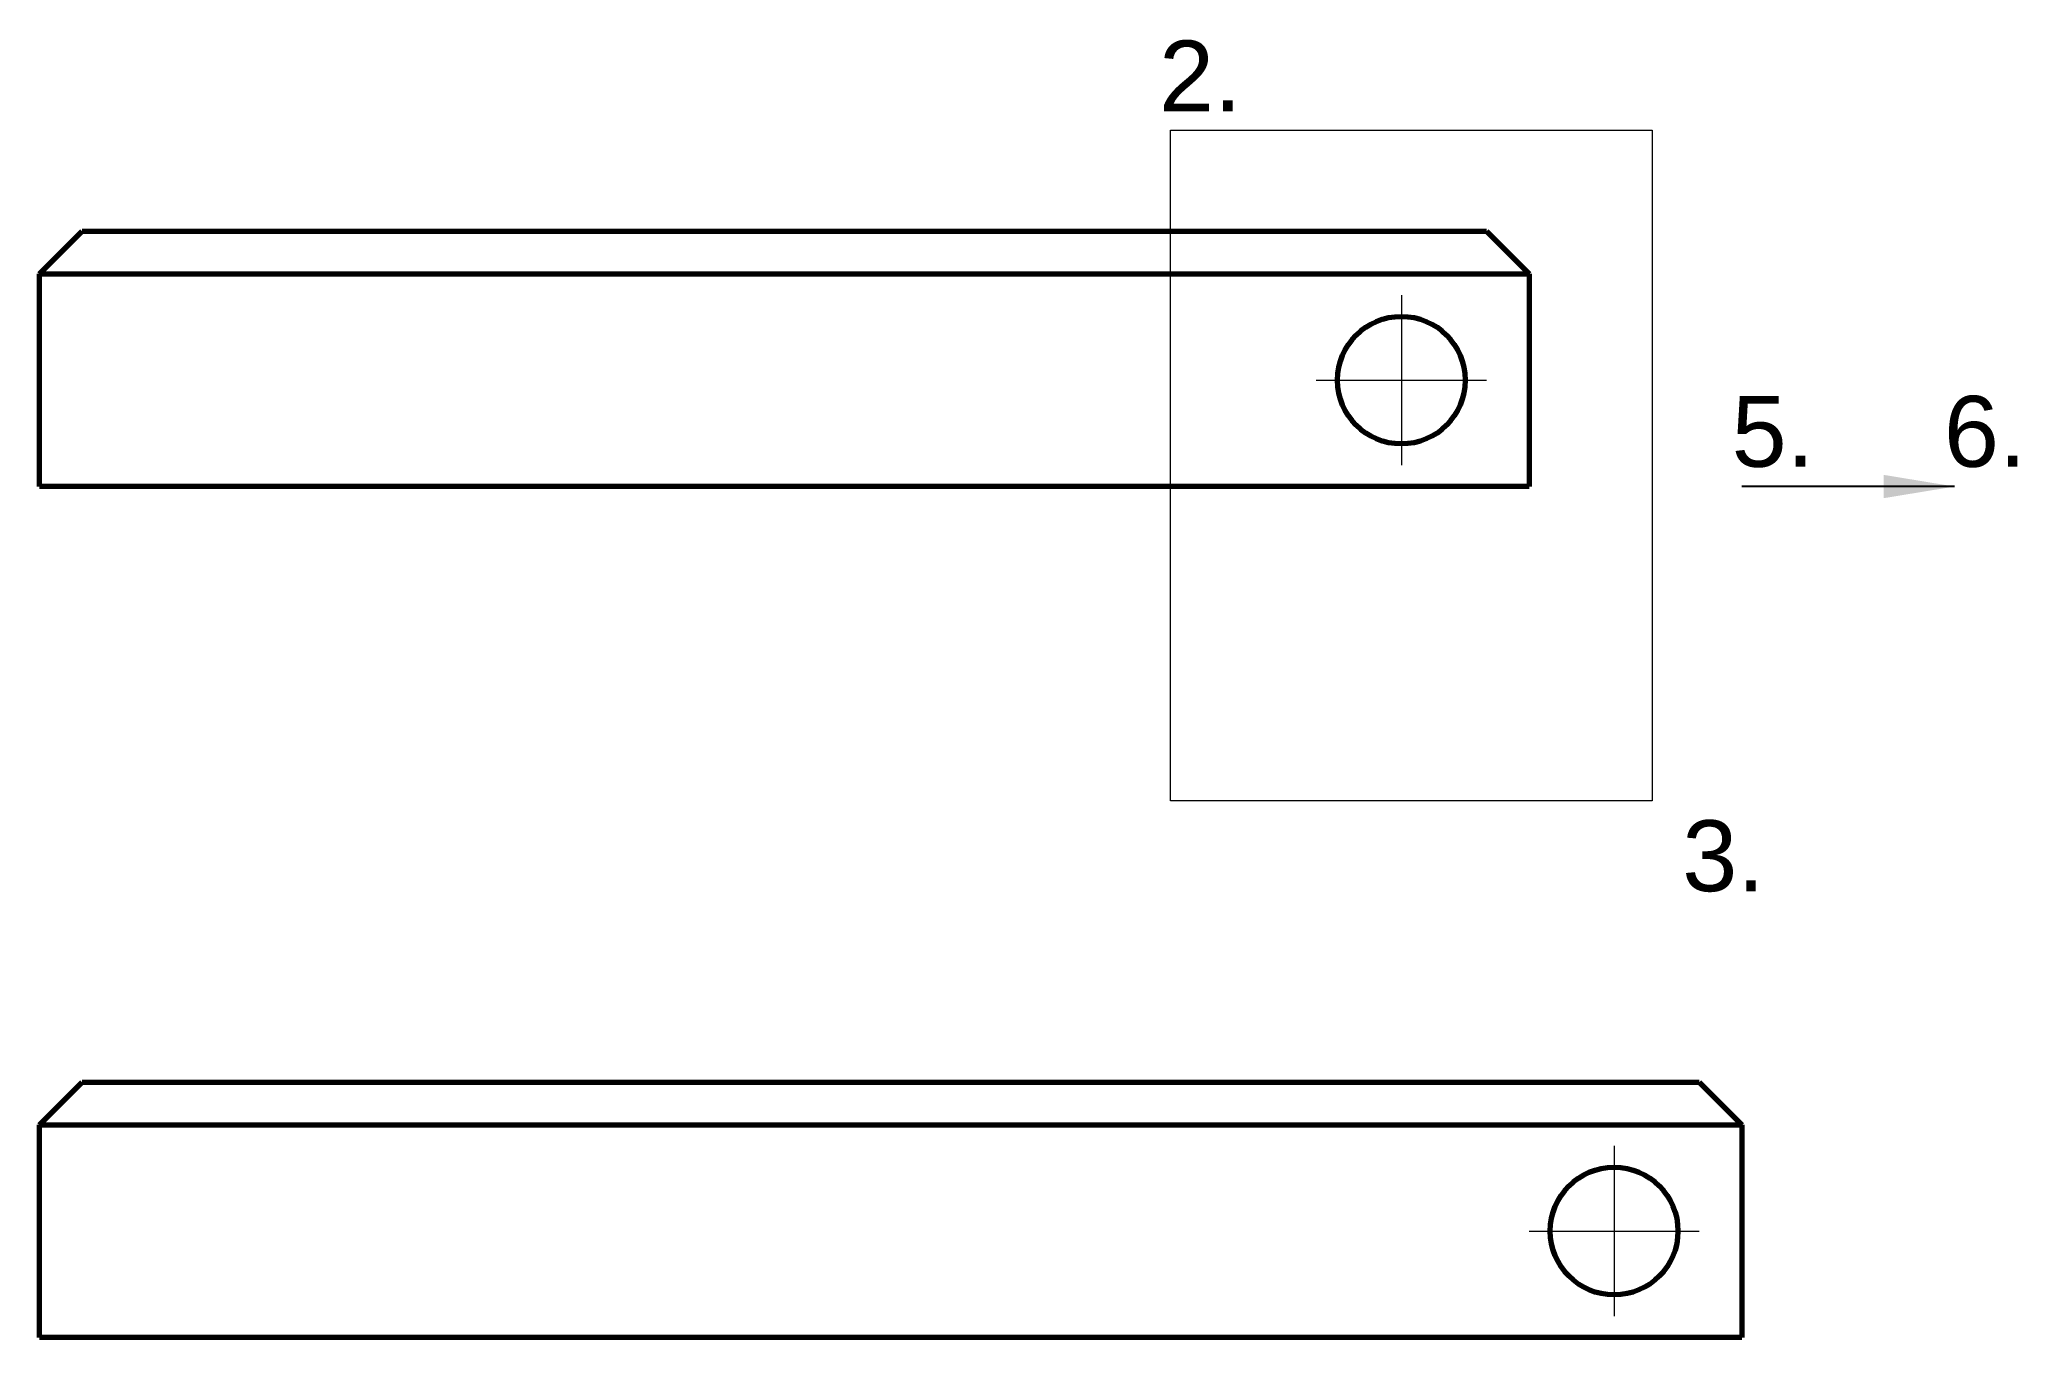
# Model space of a CAD drawing. Extents: x 60 to 339, y 60 to 243.
import ezdxf

# ---------------------------------------------------------------- set-up
doc = ezdxf.new("R2010")
doc.units = 0
doc.layers.get('0').update_dxf_attribs({"lineweight": 13})
doc.layers.add('construction', color=7, linetype='Continuous', lineweight=70)
doc.layers.add('red', color=1, linetype='Continuous', lineweight=18)
doc.styles.add('textstyle3', font='Arial.ttf')
doc.dimstyles.new('QCADDimStyle', dxfattribs={"dimtxt": 10, "dimasz": 10, "dimexe": 5, "dimexo": 2.5, "dimgap": 2.5, "dimtad": 1, "dimtoh": 1, "dimdec": 4, "dimdsep": 46, "dimtxsty": 'Standard', "dimcen": 0.09, "dimadec": 0, "dimazin": 2, "dimtfac": 1, "dimtdec": 4, "dimtofl": 0, "dimtmove": 2, "dimatfit": 3, "dimfxl": 1, "dimtolj": 1, "dimtzin": 0, "dimarcsym": 0})

msp = doc.modelspace()

# ---------------------------------------------------------------- linework, layer by layer
at = {"layer": 'construction'}
for p, q in [((60, 210), (66, 216)), ((66, 216), (264, 216)), ((264, 216), (270, 210)), ((60, 210), (270, 210)), ((60, 180), (60, 210)), ((270, 210), (270, 180)), ((270, 180), (60, 180)), ((60, 90), (66, 96)), ((66, 96), (294, 96)), ((294, 96), (300, 90)), ((60, 60), (60, 90)), ((60, 90), (300, 90)), ((300, 90), (300, 60)), ((300, 60), (60, 60))]:
    msp.add_line(p, q, dxfattribs=at)
for centre in [(252, 195), (282, 75)]:
    msp.add_circle(centre, 9, dxfattribs=at)
at = {"layer": 'red'}
for p, q in [((219.45, 230.25), (287.37, 230.25)), ((219.45, 135.67), (219.45, 230.25)), ((287.37, 230.25), (287.37, 135.67)), ((252, 207), (252, 183)), ((240, 195), (264, 195)), ((287.37, 135.67), (219.45, 135.67)), ((282, 87), (282, 63)), ((270, 75), (294, 75))]:
    msp.add_line(p, q, dxfattribs=at)

# ---------------------------------------------------------------- texts
at = {"char_height": 10, "attachment_point": 1, "style": 'textstyle3'}
for s, insert in [('2.', (217.83, 242.89)), ('5.', (298.56, 192.78)), ('6.', (328.49, 192.78)), ('3.', (291.6, 132.93))]:
    msp.add_mtext(s, dxfattribs=dict(at, insert=insert))

# ---------------------------------------------------------------- leaders
at = {"layer": 'red'}
msp.add_leader([(330, 180), (300, 180)], dimstyle='QCADDimStyle', dxfattribs=at)

doc.saveas('drawing.dxf')
